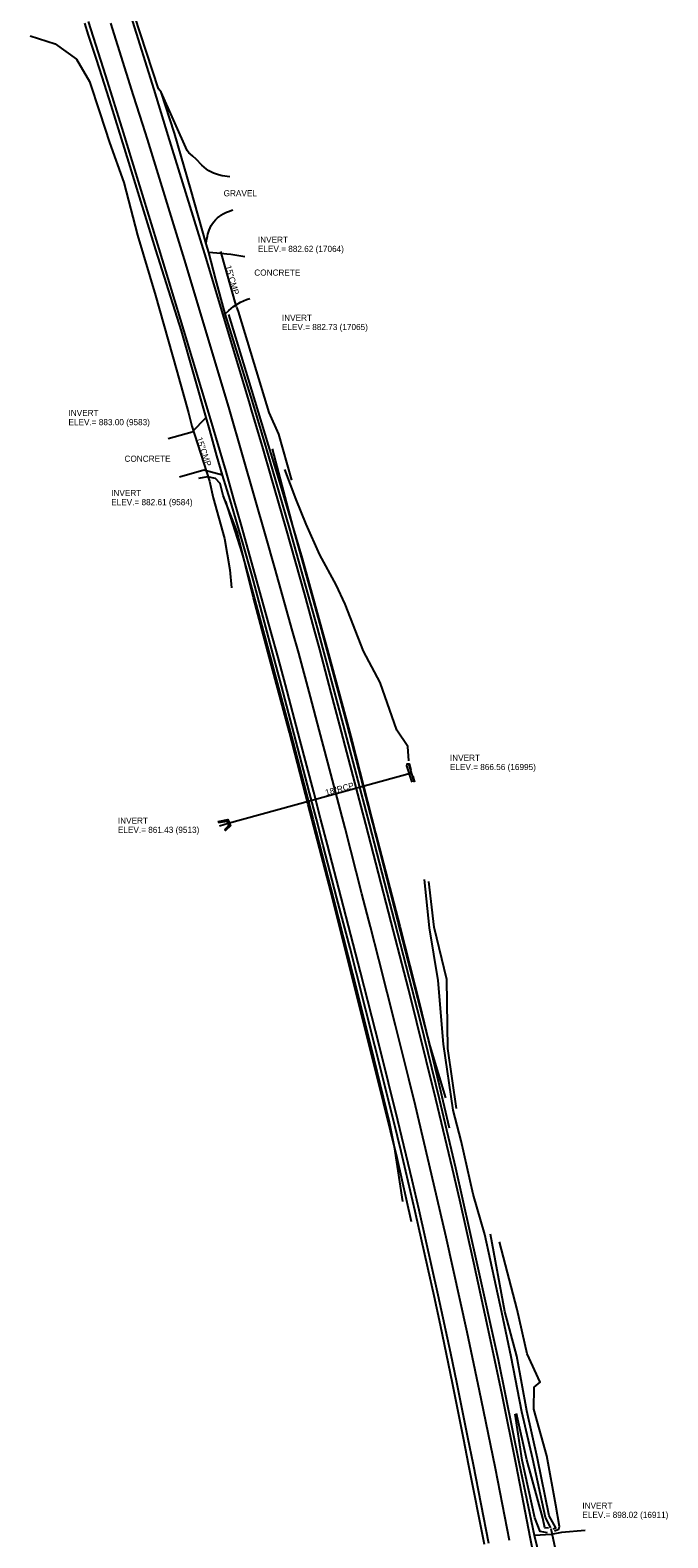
# Model space of a CAD drawing. Extents: x 4874250 to 4894764, y 3790958 to 3811930.
# Drawn here: x 4892058 to 4892370, y 3802142 to 3802879 of the extents above; entities that cross this region are included whole.
import ezdxf

# ---------------------------------------------------------------- set-up
doc = ezdxf.new("R2010")
doc.units = 0
for name, color, linetype in [('R_CM_CRAIL_PR', 7, 'Continuous'), ('R_CM_CUT_PR', 7, 'Continuous'), ('R_CM_DITCH_PR', 7, 'Continuous'), ('R_CM_FILL_PR', 7, 'Continuous'), ('R_CM_GRFACE_PR', 7, 'Continuous'), ('R_CM_GRPOST_PR', 7, 'Continuous'), ('R_CM_MPES_PR', 7, 'Continuous'), ('R_IN_TRIANGLE_EX', 7, 'Continuous'), ('R_PL_CNTINT_PR', 7, 'Continuous'), ('R_PL_ENTR_EX', 7, 'Continuous')]:
    doc.layers.add(name, color=color, linetype=linetype)

msp = doc.modelspace()

# ---------------------------------------------------------------- linework, layer by layer
at = {"layer": 'R_CM_CRAIL_PR'}
for points in [[(4892279.97, 3802138.73), (4892272.39, 3802177.28), (4892269.71, 3802190.72), (4892264.3, 3802217.57), (4892258.45, 3802246.06), (4892255.41, 3802260.28), (4892252.36, 3802274.03), (4892246.07, 3802301.47), (4892239.23, 3802330.89), (4892235.68, 3802345.58), (4892226.31, 3802382.55), (4892217.44, 3802418.08), (4892214.27, 3802430.29), (4892207.83, 3802454.69), (4892201.15, 3802480.35), (4892197.84, 3802493.19), (4892194.52, 3802506.06), (4892187.82, 3802531.79), (4892180.72, 3802558.43), (4892177.16, 3802571.75), (4892166.34, 3802612.24), (4892161.72, 3802628.8), (4892159.32, 3802637.05), (4892155.59, 3802649.39), (4892151.86, 3802661.45), (4892149.16, 3802670.81), (4892145.71, 3802683.34), (4892143.94, 3802689.6), (4892131.79, 3802731.87), (4892119.39, 3802771.52), (4892106.05, 3802814.35), (4892097.51, 3802842.13), (4892093.13, 3802855.98), (4892090.24, 3802864.74), (4892086.4, 3802876.41), (4892084.55, 3802882.27)], [(4892282.13, 3802139.28), (4892274.57, 3802177.75), (4892271.9, 3802191.16), (4892268.3, 3802209.03), (4892266.46, 3802217.95), (4892263.46, 3802232.2), (4892257.3, 3802260.67), (4892251.17, 3802288.36), (4892248.01, 3802302.19), (4892244.59, 3802316.8), (4892237.56, 3802345.99), (4892228.45, 3802382.9), (4892219.34, 3802418.42), (4892209.91, 3802455), (4892203.23, 3802480.75), (4892199.87, 3802493.62), (4892196.5, 3802506.45), (4892189.75, 3802532.12), (4892182.71, 3802558.87), (4892179.13, 3802572.23), (4892175.43, 3802585.71), (4892167.91, 3802612.61), (4892161, 3802637.32), (4892157.51, 3802649.66), (4892153.63, 3802663.12), (4892145.69, 3802689.98), (4892133.02, 3802732.29), (4892120.93, 3802772.02), (4892107.8, 3802814.93), (4892103.53, 3802828.81), (4892094.86, 3802856.52), (4892086.41, 3802883.01)], [(4892315.76, 3802073.83), (4892302.38, 3802142.4), (4892300.09, 3802154.22), (4892295.48, 3802177.84), (4892288.6, 3802211.91), (4892285.04, 3802228.92), (4892281.67, 3802244.78), (4892274.78, 3802276.45), (4892267.9, 3802307.04), (4892264.37, 3802322.32), (4892256.23, 3802356.38), (4892246.92, 3802393.96), (4892242.76, 3802410.31), (4892234.36, 3802443.01), (4892222.01, 3802490.8), (4892213.52, 3802522.93), (4892209.26, 3802538.99), (4892205.05, 3802554.94), (4892199.42, 3802576.19), (4892196.55, 3802586.8), (4892192.09, 3802603), (4892182.96, 3802635.33), (4892175.54, 3802661.26), (4892171.77, 3802674.21), (4892169.49, 3802681.94), (4892166.42, 3802692.24), (4892164.88, 3802697.39), (4892143.31, 3802769.54), (4892125.42, 3802827.45), (4892123.1, 3802834.91), (4892118.46, 3802849.8), (4892107.3, 3802885.61)], [(4892308.36, 3802127.12), (4892304.38, 3802143.13), (4892297.07, 3802178.24), (4892286.79, 3802229.07), (4892276.24, 3802276.76), (4892266, 3802322.69), (4892257.97, 3802356.48), (4892248.68, 3802394.33), (4892236.18, 3802443.13), (4892223.7, 3802490.94), (4892211.06, 3802539.15), (4892198.43, 3802586.81), (4892184.63, 3802635.7), (4892173.44, 3802674.42), (4892166.63, 3802697.4), (4892153.29, 3802740.28), (4892148.72, 3802757.07), (4892145.23, 3802770.13), (4892143.99, 3802774.45), (4892136.48, 3802800.93), (4892128.48, 3802828.43), (4892121.96, 3802848.48), (4892120.57, 3802850.19), (4892108.97, 3802886.05)]]:
    msp.add_lwpolyline(points, dxfattribs=at)
at = {"layer": 'R_CM_CUT_PR'}
for points in [[(4892154.79, 3802739.91), (4892164.44, 3802708.29), (4892174.27, 3802676), (4892179.32, 3802659.56), (4892190.91, 3802620.72), (4892203.74, 3802574.09), (4892215.17, 3802531.84), (4892226.77, 3802486.64), (4892238.58, 3802440.97), (4892248.36, 3802402.5), (4892257.88, 3802363.26), (4892262.64, 3802342.39)], [(4892244.24, 3802296.56), (4892237.35, 3802327.7), (4892227.39, 3802367.99), (4892216.02, 3802413.44), (4892204.86, 3802457.88), (4892193.84, 3802500.33), (4892184.71, 3802535.55), (4892174.71, 3802572.52), (4892167.03, 3802601.49), (4892159.1, 3802633.61), (4892152.25, 3802651.49), (4892150.75, 3802657.31), (4892148.55, 3802659.79), (4892144.51, 3802660.61), (4892140.14, 3802659.78)], [(4892266.36, 3802351.94), (4892262.06, 3802381.2), (4892261.59, 3802414.99), (4892255.39, 3802440.48), (4892252.72, 3802462.81)], [(4892314.18, 3802145.51), (4892316.39, 3802146.37), (4892316.65, 3802147.63), (4892314.8, 3802158.07), (4892310.51, 3802182.07), (4892304.05, 3802204.94), (4892304.33, 3802215.65), (4892307.16, 3802218.17), (4892300.88, 3802232.03), (4892295.95, 3802253.61), (4892287.29, 3802286.71)], [(4892310.75, 3802144.51), (4892307.19, 3802145.19), (4892304.66, 3802151.86), (4892298.41, 3802179.96), (4892294.96, 3802202.52)]]:
    msp.add_lwpolyline(points, dxfattribs=at)
at = {"layer": 'R_CM_DITCH_PR'}
for points in [[(4892150.99, 3802770.73), (4892158.66, 3802743.6)], [(4892136.86, 3802685.4), (4892145.57, 3802658.4)], [(4892243.02, 3802519.75), (4892245.45, 3802511.67)], [(4892244.3, 3802515.73), (4892154.61, 3802491.2)], [(4892320.86, 3802107.45), (4892312.56, 3802146.46)]]:
    msp.add_lwpolyline(points, dxfattribs=at)
at = {"layer": 'R_CM_FILL_PR'}
for points in [[(4892242.92, 3802521.75), (4892242.46, 3802528.84), (4892237.18, 3802536.77), (4892228.95, 3802560.1), (4892220.85, 3802575.4), (4892211.85, 3802598.35), (4892207.42, 3802607.82), (4892199.49, 3802622.48), (4892192.84, 3802637.41), (4892187.87, 3802649.43), (4892182.34, 3802664.09)], [(4892244.62, 3802511.38), (4892242.05, 3802519.35), (4892242.12, 3802520.29), (4892243.11, 3802520.23), (4892244.03, 3802517.38)], [(4892244.95, 3802514.3), (4892245.73, 3802511.42)], [(4892154.05, 3802492.17), (4892149.93, 3802491.42)], [(4892155.05, 3802490.27), (4892153.76, 3802488.89), (4892152.99, 3802488.2)], [(4892313.49, 3802146.54), (4892314.85, 3802147.01), (4892311.55, 3802152.74), (4892305.86, 3802180.8), (4892300.73, 3802204.19), (4892295.77, 3802230.81), (4892289.92, 3802252.68), (4892282.88, 3802290.46)], [(4892311.31, 3802146.75), (4892309.41, 3802146.96), (4892308.47, 3802151.75), (4892300.76, 3802180.14), (4892295.71, 3802202.83)]]:
    msp.add_lwpolyline(points, dxfattribs=at)
at = {"layer": 'R_CM_GRFACE_PR'}
for points in [[(4892261.11, 3802357.14), (4892253.5, 3802382.55), (4892237.77, 3802442.92), (4892225.4, 3802491.27), (4892212.88, 3802539.65), (4892199.88, 3802587.89), (4892186.44, 3802636.01), (4892176.39, 3802674.18)], [(4892153.38, 3802648.53), (4892161.35, 3802623.48), (4892164.67, 3802611.8), (4892175.59, 3802571.48), (4892186.25, 3802531.29), (4892196.2, 3802492.89), (4892206.12, 3802454.41), (4892215.52, 3802417.82), (4892224.44, 3802382.2), (4892233.38, 3802345.41), (4892235.83, 3802333.18), (4892239.98, 3802306.5)]]:
    msp.add_lwpolyline(points, dxfattribs=at)
at = {"layer": 'R_CM_GRPOST_PR'}
for points in [[(4892155.5, 3802807.18), (4892151.8, 3802807.72), (4892150.03, 3802808.15), (4892147.53, 3802809.01), (4892145.22, 3802810.18), (4892144.15, 3802810.9), (4892141.88, 3802812.87), (4892138.96, 3802815.79), (4892137.4, 3802817.21), (4892136.03, 3802818.36), (4892135.41, 3802818.97), (4892134.7, 3802820.05), (4892121.96, 3802848.48)], [(4892143.99, 3802774.45), (4892144.16, 3802776.13), (4892144.52, 3802778.23), (4892144.76, 3802779.23), (4892145.38, 3802781.11), (4892146.45, 3802783.39), (4892147.1, 3802784.43), (4892147.64, 3802785.16), (4892148.42, 3802786.09), (4892148.84, 3802786.52), (4892149.54, 3802787.19), (4892150.56, 3802788.01), (4892151.1, 3802788.39), (4892152.25, 3802789.1), (4892153.91, 3802789.93), (4892154.8, 3802790.29), (4892156.93, 3802790.98)], [(4892162.9, 3802768.14), (4892159.97, 3802768.62), (4892156.04, 3802769.17), (4892154.08, 3802769.4), (4892151.13, 3802769.7), (4892147.2, 3802770.01), (4892145.23, 3802770.13)], [(4892153.29, 3802740.28), (4892154.96, 3802741.87), (4892157.33, 3802743.77), (4892158.58, 3802744.62), (4892160.68, 3802745.84), (4892163.65, 3802747.21), (4892165.2, 3802747.78)], [(4892125.32, 3802679.37), (4892137.11, 3802682.59), (4892143.94, 3802689.6)], [(4892151.86, 3802661.45), (4892142.77, 3802663.81), (4892130.88, 3802660.43)], [(4892329.19, 3802145.57), (4892317.58, 3802144.59), (4892312.6, 3802143.68), (4892304.38, 3802143.13)]]:
    msp.add_lwpolyline(points, dxfattribs=at)
at = {"layer": 'R_CM_MPES_PR'}
for points in [[(4892057.88, 3802876), (4892070.13, 3802872.09), (4892080.54, 3802864.75), (4892086.89, 3802853.71), (4892091.92, 3802838.47), (4892096.59, 3802824.03), (4892103.66, 3802804.38), (4892110.36, 3802778.72), (4892119.15, 3802749.1), (4892129.44, 3802712.88), (4892135.31, 3802691.8), (4892136.44, 3802687.29), (4892136.86, 3802685.4)], [(4892158.8, 3802743.43), (4892159.62, 3802741.28), (4892167.2, 3802716.06), (4892174.57, 3802692.07), (4892179.25, 3802681.44), (4892185.68, 3802658.96)], [(4892145.57, 3802658.4), (4892147.35, 3802650.38), (4892152.83, 3802630.4), (4892155.57, 3802615.15), (4892156.36, 3802606.31)], [(4892154.61, 3802491.2), (4892150.45, 3802489.84)], [(4892312.4, 3802146.92), (4892309.81, 3802151.93), (4892303.57, 3802180.53), (4892298.18, 3802203.62), (4892293.01, 3802230.48), (4892288.49, 3802252.2), (4892280.15, 3802290.37), (4892274.46, 3802310.08), (4892268.51, 3802336.04), (4892264.66, 3802350.98), (4892259.94, 3802383.28), (4892257.42, 3802414.45), (4892253.07, 3802440.19), (4892250.62, 3802463.71)]]:
    msp.add_lwpolyline(points, dxfattribs=at)
at = {"layer": 'R_IN_TRIANGLE_EX'}
msp.add_lwpolyline([(4892149.77, 3802492.11), (4892154.46, 3802493.15), (4892155.9, 3802490.02), (4892153.42, 3802487.71), (4892153.1, 3802488.1), (4892155.18, 3802490.24), (4892154.07, 3802492.56), (4892150.06, 3802491.65), (4892149.77, 3802492.11)], dxfattribs=at)
msp.add_lwpolyline([(4892149.77, 3802492.11), (4892154.46, 3802493.15), (4892155.9, 3802490.02), (4892153.42, 3802487.71), (4892153.1, 3802488.1), (4892155.18, 3802490.24), (4892154.07, 3802492.56), (4892150.06, 3802491.65)], close=True, dxfattribs=at)
at = {"layer": 'R_PL_CNTINT_PR'}
msp.add_lwpolyline([(4892292.2, 3802140.76), (4892289.92, 3802152.49), (4892285.29, 3802175.92), (4892278.36, 3802210.07), (4892274.8, 3802227.11), (4892271.5, 3802242.59), (4892264.7, 3802273.5), (4892261.2, 3802288.92), (4892254.07, 3802319.74), (4892246.19, 3802353.19), (4892243, 3802366.29), (4892236.47, 3802392.45), (4892228.3, 3802424.63), (4892224.19, 3802440.72), (4892220.09, 3802456.75), (4892211.82, 3802488.81), (4892203.43, 3802520.9), (4892199.19, 3802536.94), (4892194.92, 3802553.02), (4892189.15, 3802574.43), (4892186.21, 3802585.13), (4892177.51, 3802616.08), (4892173.09, 3802631.53), (4892162.03, 3802670.19), (4892154.96, 3802694.68), (4892133.36, 3802766.72), (4892115.18, 3802825.61), (4892112.97, 3802832.69), (4892108.48, 3802846.84), (4892097.3, 3802882.24)], dxfattribs=at)

# ---------------------------------------------------------------- texts
at = {"layer": 'R_PL_ENTR_EX'}
for s, p in [('GRAVEL', (4892152.46, 3802797.66)), ('INVERT', (4892169.22, 3802774.97)), ('ELEV.= 882.62 (17064)', (4892169.22, 3802770.47)), ('CONCRETE', (4892167.45, 3802758.87)), ('ELEV.= 882.73 (17065)', (4892180.95, 3802732.28)), ('INVERT', (4892180.95, 3802736.78)), ('INVERT', (4892076.62, 3802690.3)), ('ELEV.= 883.00 (9583)', (4892076.62, 3802685.8)), ('CONCRETE', (4892104, 3802667.92)), ('INVERT', (4892097.49, 3802651.2)), ('ELEV.= 882.61 (9584)', (4892097.49, 3802646.7)), ('ELEV.= 866.56 (16995)', (4892263.08, 3802517.26)), ('INVERT', (4892263.08, 3802521.76)), ('INVERT', (4892100.77, 3802491.06)), ('ELEV.= 861.43 (9513)', (4892100.77, 3802486.56)), ('INVERT', (4892327.83, 3802156.31)), ('ELEV.= 898.02 (16911)', (4892327.83, 3802151.81))]:
    msp.add_text(s, height=3, dxfattribs=at).set_placement(p)
for s, rotation, p in [('15"CMP', 285.85979, (4892153.19, 3802763.48)), ('15"CMP', 288.56994, (4892139.03, 3802679.42)), ('18"RCP', 14.963, (4892202.59, 3802504.73))]:
    msp.add_text(s, height=3, rotation=rotation, dxfattribs=at).set_placement(p)

doc.saveas('drawing.dxf')
